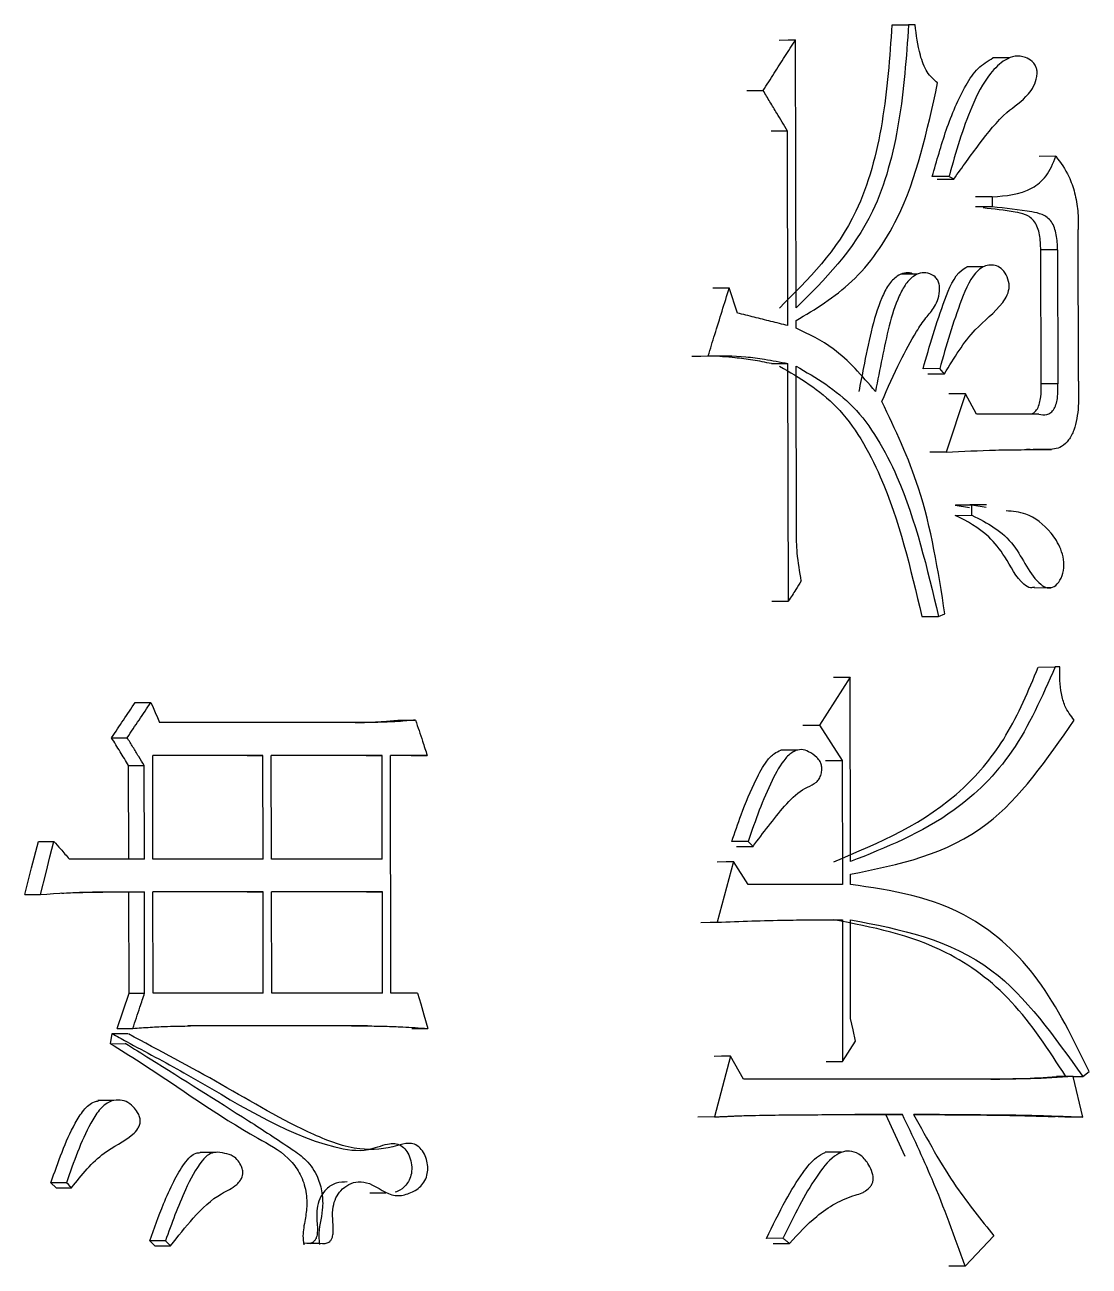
# Model space of a CAD drawing. Header units: millimetres. Extents: x 2462 to 4142, y 835 to 2023.
# Drawn here: x 3111.32 to 3115.87, y 1162.54 to 1167.85 of the extents above; entities that cross this region are included whole.
import ezdxf

# ---------------------------------------------------------------- set-up
doc = ezdxf.new("R2010")
doc.units = ezdxf.units.MM

msp = doc.modelspace()

# ---------------------------------------------------------------- linework, layer by layer
at = {"color": 7, "linetype": 'Continuous', "lineweight": 25}
for p, q in [((3115.0251, 1167.8489), (3115.0959, 1167.8492)), ((3115.1234, 1167.8492), (3115.0959, 1167.8492)), ((3114.6142, 1166.6377), (3114.6123, 1167.7844)), ((3115.5287, 1167.7081), (3115.4569, 1167.7079)), ((3114.4033, 1167.5678), (3114.4737, 1167.568)), ((3114.5783, 1167.3949), (3114.5081, 1167.3947)), ((3114.5797, 1166.562), (3114.5783, 1167.3949)), ((3115.7259, 1167.2866), (3115.6543, 1167.2864)), ((3115.2686, 1167.2002), (3115.1972, 1167.1999)), ((3115.2177, 1167.1891), (3115.2892, 1167.1894)), ((3115.4536, 1167.1136), (3115.3824, 1167.1133)), ((3115.4536, 1167.1136), (3115.4537, 1167.0703)), ((3115.4537, 1167.0703), (3115.3824, 1167.07)), ((3115.8226, 1166.3238), (3115.8215, 1166.9729)), ((3115.7334, 1166.8863), (3115.6614, 1166.8861)), ((3115.6623, 1166.3128), (3115.6614, 1166.8861)), ((3115.7334, 1166.8863), (3115.7343, 1166.313)), ((3115.1346, 1166.7826), (3115.0633, 1166.7824)), ((3115.4167, 1166.8138), (3115.345, 1166.8135)), ((3114.3639, 1166.6161), (3114.3288, 1166.7243)), ((3114.6144, 1166.5512), (3114.6143, 1166.5836)), ((3114.5098, 1166.3995), (3114.5799, 1166.3998)), ((3114.5817, 1165.3829), (3114.5799, 1166.3998)), ((3114.6159, 1165.6858), (3114.6147, 1166.3889)), ((3115.2289, 1166.378), (3115.1579, 1166.3778)), ((3115.7343, 1166.313), (3115.6623, 1166.3128)), ((3115.3388, 1166.2698), (3115.2569, 1166.0211)), ((3115.3868, 1166.1833), (3115.3388, 1166.2698)), ((3115.6529, 1166.1832), (3115.3868, 1166.1833)), ((3115.2569, 1166.0211), (3115.186, 1166.0208)), ((3115.6153, 1166.0315), (3115.6008, 1166.0315)), ((3115.6872, 1166.0318), (3115.629, 1166.0316)), ((3115.6874, 1166.0318), (3115.7076, 1166.0319)), ((3115.2954, 1165.7936), (3115.3561, 1165.7835)), ((3115.3669, 1165.7939), (3115.2958, 1165.7936)), ((3115.4291, 1165.7954), (3115.3575, 1165.7952)), ((3115.4276, 1165.7837), (3115.3669, 1165.7939)), ((3115.367, 1165.7505), (3115.3669, 1165.7939)), ((3115.2959, 1165.7502), (3115.367, 1165.7505)), ((3115.6351, 1165.4409), (3115.689, 1165.4411)), ((3115.6903, 1165.4411), (3115.7071, 1165.4411)), ((3114.5115, 1165.3827), (3114.5817, 1165.3829)), ((3115.2238, 1165.3179), (3115.2512, 1165.3287)), ((3115.6512, 1165.1012), (3115.7228, 1165.1015)), ((3115.7432, 1165.1015), (3115.7228, 1165.1015)), ((3114.8455, 1165.0584), (3114.7144, 1164.8529)), ((3114.8468, 1164.2687), (3114.8455, 1165.0584)), ((3112.7863, 1164.8638), (3111.8914, 1164.8638)), ((3114.7144, 1164.8529), (3114.8115, 1164.7014)), ((3111.6864, 1164.7986), (3111.7532, 1164.7989)), ((3114.6204, 1164.746), (3114.5497, 1164.7457)), ((3112.3335, 1164.7232), (3111.8625, 1164.7232)), ((3111.8633, 1164.2797), (3111.8625, 1164.7232)), ((3112.0094, 1164.7229), (3111.8625, 1164.7229)), ((3112.2659, 1164.7229), (3112.3335, 1164.7232)), ((3112.3342, 1164.2797), (3112.3335, 1164.7232)), ((3112.8438, 1164.7232), (3112.3695, 1164.7232)), ((3112.3703, 1164.2797), (3112.3695, 1164.7232)), ((3112.7757, 1164.7229), (3112.8438, 1164.7232)), ((3112.8446, 1164.2797), (3112.8438, 1164.7232)), ((3113.0368, 1164.7232), (3112.8796, 1164.7232)), ((3112.8813, 1163.7064), (3112.8796, 1164.7232)), ((3112.9684, 1164.7229), (3113.0368, 1164.7232)), ((3114.8115, 1164.7014), (3114.8124, 1164.1714)), ((3111.76, 1164.2794), (3111.7593, 1164.6797)), ((3111.8269, 1164.2797), (3111.8262, 1164.6799)), ((3114.4095, 1164.3553), (3114.3392, 1164.3551)), ((3114.3601, 1164.3335), (3114.4304, 1164.3338)), ((3111.8269, 1164.2797), (3111.5059, 1164.2796)), ((3112.3342, 1164.2797), (3111.8633, 1164.2797)), ((3112.8446, 1164.2797), (3112.3703, 1164.2797)), ((3114.3469, 1164.2688), (3114.2776, 1164.0092)), ((3114.4098, 1164.1714), (3114.3469, 1164.2688)), ((3114.847, 1164.1714), (3114.8469, 1164.2146)), ((3114.8124, 1164.1714), (3114.4098, 1164.1714)), ((3111.7602, 1164.1388), (3111.8271, 1164.139)), ((3111.761, 1163.7061), (3111.7602, 1164.1388)), ((3111.8279, 1163.7064), (3111.8271, 1164.139)), ((3112.3344, 1164.1391), (3111.8635, 1164.139)), ((3111.8642, 1163.7064), (3111.8635, 1164.139)), ((3112.2669, 1164.1388), (3111.8635, 1164.1388)), ((3112.2669, 1164.1388), (3112.3344, 1164.1391)), ((3112.3352, 1163.7064), (3112.3344, 1164.1391)), ((3112.8448, 1164.1391), (3112.3705, 1164.1391)), ((3112.3713, 1163.7064), (3112.3705, 1164.1391)), ((3112.7767, 1164.1388), (3112.8448, 1164.1391)), ((3112.8455, 1163.7064), (3112.8448, 1164.1391)), ((3114.7422, 1164.0197), (3114.7633, 1164.0198)), ((3114.8127, 1164.0199), (3114.8137, 1163.4142)), ((3114.848, 1163.598), (3114.8472, 1164.0199)), ((3111.761, 1163.7061), (3111.8279, 1163.7064)), ((3112.3352, 1163.7064), (3111.8642, 1163.7064)), ((3112.8455, 1163.7064), (3112.3713, 1163.7064)), ((3112.9957, 1163.7064), (3112.8813, 1163.7064)), ((3111.6813, 1163.4898), (3111.6885, 1163.533)), ((3111.6885, 1163.533), (3111.7553, 1163.5333)), ((3112.7132, 1163.5655), (3112.012, 1163.5655)), ((3112.7813, 1163.5657), (3112.0243, 1163.5657)), ((3112.7132, 1163.5655), (3112.7813, 1163.5657)), ((3112.9704, 1163.5547), (3113.0387, 1163.5549)), ((3111.6813, 1163.4897), (3111.7481, 1163.49)), ((3114.8137, 1163.4142), (3114.8688, 1163.5007)), ((3114.3344, 1163.4359), (3114.265, 1163.1762)), ((3114.3903, 1163.3385), (3114.3344, 1163.4359)), ((3114.7433, 1163.4139), (3114.8137, 1163.4142)), ((3115.8412, 1163.3491), (3115.8683, 1163.3707)), ((3115.4668, 1163.3383), (3114.3903, 1163.3385)), ((3115.8005, 1163.3491), (3115.7288, 1163.3488)), ((3115.8415, 1163.176), (3115.8005, 1163.3491)), ((3115.8005, 1163.3489), (3115.8412, 1163.3491)), ((3111.6949, 1163.2465), (3111.6282, 1163.2462)), ((3114.265, 1163.1762), (3114.1949, 1163.176)), ((3114.9982, 1163.1867), (3114.8658, 1163.1864)), ((3115.0805, 1163.0068), (3114.9982, 1163.1867)), ((3115.0694, 1163.187), (3114.9986, 1163.1867)), ((3115.8415, 1163.176), (3115.7698, 1163.1758)), ((3112.1336, 1163.0248), (3112.0659, 1163.0245)), ((3114.8093, 1163.0252), (3114.7384, 1163.0249)), ((3111.4936, 1162.895), (3111.4271, 1162.8948)), ((3111.4491, 1162.8732), (3111.4272, 1162.8948)), ((3111.4491, 1162.8732), (3111.5156, 1162.8734)), ((3112.791, 1162.8509), (3112.8597, 1162.8511)), ((3111.9169, 1162.6462), (3111.8499, 1162.646)), ((3111.8717, 1162.6244), (3111.8499, 1162.646)), ((3112.5751, 1162.6355), (3112.5072, 1162.6352)), ((3112.5356, 1162.6352), (3112.6035, 1162.6355)), ((3114.5585, 1162.657), (3114.488, 1162.6567)), ((3114.5159, 1162.6351), (3114.5864, 1162.6353)), ((3115.3383, 1162.538), (3115.4611, 1162.6676)), ((3115.3383, 1162.538), (3115.2673, 1162.5378))]:
    msp.add_line(p, q, dxfattribs=at)
at = {"color": 7, "linetype": 'Continuous', "lineweight": 25, "flags": 128}
for points in [[(3114.5421, 1167.7841), (3114.5813, 1167.7843), (3114.6123, 1167.7844)], [(3115.2892, 1167.1893), (3115.2789, 1167.1947), (3115.2686, 1167.2001)], [(3114.259, 1166.7241), (3114.2979, 1166.7242), (3114.3288, 1166.7243)], [(3114.1688, 1166.432), (3114.2077, 1166.4321), (3114.2385, 1166.4322)], [(3115.1785, 1166.3561), (3115.2042, 1166.3562), (3115.2269, 1166.3563), (3115.2495, 1166.3564)], [(3115.2495, 1166.3564), (3115.2444, 1166.3618), (3115.2366, 1166.3699), (3115.2289, 1166.378)], [(3115.3388, 1166.2698), (3115.2987, 1166.2697), (3115.2677, 1166.2696)], [(3115.1529, 1165.3177), (3115.1815, 1165.3178), (3115.2027, 1165.3179), (3115.2238, 1165.3179)], [(3114.775, 1165.0581), (3114.8143, 1165.0583), (3114.8455, 1165.0584)], [(3111.7879, 1164.9501), (3111.8254, 1164.9502), (3111.8549, 1164.9503)], [(3111.8549, 1164.9503), (3111.864, 1164.9287), (3111.8731, 1164.9071), (3111.8822, 1164.8854), (3111.8914, 1164.8638)], [(3112.9181, 1164.8744), (3112.9564, 1164.8745), (3112.9865, 1164.8746)], [(3114.644, 1164.8526), (3114.6833, 1164.8528), (3114.7144, 1164.8529)], [(3114.7411, 1164.7012), (3114.7804, 1164.7013), (3114.8115, 1164.7014)], [(3111.7593, 1164.6797), (3111.7968, 1164.6798), (3111.8262, 1164.6799)], [(3111.3154, 1164.1279), (3111.3445, 1164.2415), (3111.3735, 1164.3551)], [(3111.3735, 1164.3551), (3111.4107, 1164.3553), (3111.4399, 1164.3554)], [(3111.3817, 1164.1282), (3111.406, 1164.2227), (3111.4229, 1164.2891), (3111.4399, 1164.3554)], [(3114.4304, 1164.3337), (3114.4199, 1164.3445), (3114.4095, 1164.3553)], [(3114.277, 1164.2685), (3114.316, 1164.2687), (3114.3469, 1164.2688)], [(3111.3154, 1164.1279), (3111.3525, 1164.1281), (3111.3817, 1164.1282)], [(3114.2078, 1164.0089), (3114.2467, 1164.0091), (3114.2776, 1164.0092)], [(3111.7103, 1163.5547), (3111.7356, 1163.6304), (3111.761, 1163.7061)], [(3112.9957, 1163.7064), (3113.0089, 1163.6598), (3113.0222, 1163.6131), (3113.0387, 1163.5549)], [(3114.8688, 1163.5007), (3114.8584, 1163.5494), (3114.848, 1163.598)], [(3111.7103, 1163.5547), (3111.7478, 1163.5548), (3111.7772, 1163.5549)], [(3114.3344, 1163.4359), (3114.2951, 1163.4357), (3114.2645, 1163.4356)], [(3111.5156, 1162.8734), (3111.51, 1162.8789), (3111.5018, 1162.887), (3111.4936, 1162.895)], [(3111.8717, 1162.6244), (3111.8962, 1162.6245), (3111.9175, 1162.6246), (3111.9388, 1162.6246)], [(3111.9388, 1162.6246), (3111.9333, 1162.63), (3111.9251, 1162.6381), (3111.9169, 1162.6463)]]:
    msp.add_lwpolyline(points, dxfattribs=at)
at = {"color": 7, "linetype": 'Continuous', "lineweight": 25}
for points, knots in [([(3115.0247, 1167.8489), (3115.0149, 1167.71), (3114.9954, 1167.4338), (3114.8715, 1166.9637), (3114.6667, 1166.7598), (3114.5437, 1166.6375)], [0, 0, 0, 0, 0.288455, 0.572982, 1, 1, 1, 1]), ([(3115.0959, 1167.8492), (3115.086, 1167.7102), (3115.0665, 1167.4341), (3114.9424, 1166.9638), (3114.7373, 1166.76), (3114.6142, 1166.6377)], [0, 0, 0, 0, 0.2883555, 0.5728321, 1, 1, 1, 1]), ([(3115.22, 1167.6004), (3115.2039, 1167.6146), (3115.171, 1167.6435), (3115.1385, 1167.7348), (3115.1292, 1167.8056), (3115.1234, 1167.8492)], [0, 0, 0, 0, 0.268422, 0.549119, 1, 1, 1, 1]), ([(3114.4737, 1167.568), (3114.4895, 1167.5927), (3114.5206, 1167.6412), (3114.5668, 1167.7133), (3114.5971, 1167.7607), (3114.6123, 1167.7844)], [0, 0, 0, 0, 0.342688, 0.671344, 1, 1, 1, 1]), ([(3115.1972, 1167.1999), (3115.2161, 1167.2669), (3115.2547, 1167.4043), (3115.3199, 1167.5618), (3115.3904, 1167.6679), (3115.4346, 1167.6944), (3115.4566, 1167.7076)], [0, 0, 0, 0, 0.333821, 0.685285, 0.843209, 1, 1, 1, 1]), ([(3115.2892, 1167.1894), (3115.3253, 1167.2395), (3115.3975, 1167.3398), (3115.5004, 1167.471), (3115.5906, 1167.5273), (3115.6324, 1167.5846), (3115.6439, 1167.619), (3115.6461, 1167.6461), (3115.6437, 1167.6632), (3115.6365, 1167.6794), (3115.6206, 1167.6971), (3115.5915, 1167.7127), (3115.5513, 1167.7186), (3115.4985, 1167.6963), (3115.4289, 1167.63), (3115.3435, 1167.4618), (3115.2974, 1167.3038), (3115.2692, 1167.2022), (3115.2686, 1167.2002)], [0, 0, 0, 0, 0.1400004, 0.2802678, 0.380159, 0.4099229, 0.4398073, 0.4520324, 0.4624692, 0.472928, 0.4886221, 0.5175156, 0.5586209, 0.5986674, 0.6684248, 0.7874834, 0.995825, 1, 1, 1, 1]), ([(3114.5783, 1167.3949), (3114.5629, 1167.4204), (3114.5378, 1167.4619), (3114.503, 1167.5196), (3114.4834, 1167.5519), (3114.4737, 1167.568)], [0, 0, 0, 0, 0.440546, 0.720273, 1, 1, 1, 1]), ([(3114.6143, 1166.5836), (3114.6966, 1166.6329), (3114.8634, 1166.7326), (3115.1045, 1167.0684), (3115.1758, 1167.397), (3115.22, 1167.6004)], [0, 0, 0, 0, 0.270771, 0.548729, 1, 1, 1, 1]), ([(3115.4536, 1167.1136), (3115.512, 1167.1175), (3115.5938, 1167.123), (3115.6893, 1167.197), (3115.7135, 1167.2563), (3115.7259, 1167.2866)], [0, 0, 0, 0, 0.550462, 0.77054, 1, 1, 1, 1]), ([(3115.7259, 1167.2866), (3115.746, 1167.2594), (3115.7794, 1167.2142), (3115.8079, 1167.1307), (3115.8215, 1167.053), (3115.8215, 1166.9996), (3115.8215, 1166.9729)], [0, 0, 0, 0, 0.330967, 0.551079, 0.77486, 1, 1, 1, 1]), ([(3115.6614, 1166.8861), (3115.6606, 1166.9078), (3115.659, 1166.9507), (3115.6381, 1167.0119), (3115.5958, 1167.0401), (3115.5213, 1167.0542), (3115.4609, 1167.0608), (3115.4152, 1167.0658)], [0, 0, 0, 0, 0.143851, 0.283395, 0.424958, 0.565398, 1, 1, 1, 1]), ([(3115.7334, 1166.8863), (3115.7326, 1166.9081), (3115.731, 1166.9509), (3115.71, 1167.0122), (3115.6677, 1167.0404), (3115.5822, 1167.0564), (3115.5105, 1167.0642), (3115.4537, 1167.0703)], [0, 0, 0, 0, 0.13003, 0.256202, 0.38429, 0.511395, 1, 1, 1, 1]), ([(3115.2495, 1166.3564), (3115.2905, 1166.424), (3115.363, 1166.5438), (3115.4721, 1166.6218), (3115.5191, 1166.6907), (3115.5297, 1166.7318), (3115.5189, 1166.7725), (3115.4989, 1166.8027), (3115.4728, 1166.8199), (3115.4454, 1166.8228), (3115.4184, 1166.8166), (3115.3667, 1166.7822), (3115.2994, 1166.6244), (3115.257, 1166.4764), (3115.2289, 1166.378)], [0, 0, 0, 0, 0.207965, 0.368358, 0.401514, 0.432917, 0.464664, 0.497814, 0.528601, 0.558738, 0.58913, 0.619745, 0.747266, 1, 1, 1, 1]), ([(3115.1145, 1166.7826), (3115.112, 1166.7838), (3115.1004, 1166.7898), (3115.0765, 1166.7888), (3115.0421, 1166.7734), (3115.0075, 1166.7373), (3114.9475, 1166.6118), (3114.9168, 1166.4504), (3114.8896, 1166.3143), (3114.8829, 1166.2804)], [0, 0, 0, 0, 0.017072, 0.080407, 0.150099, 0.250153, 0.352308, 0.838634, 1, 1, 1, 1]), ([(3114.9815, 1166.2374), (3115.0067, 1166.2955), (3115.0519, 1166.3997), (3115.1168, 1166.5177), (3115.167, 1166.5949), (3115.2042, 1166.6336), (3115.2239, 1166.678), (3115.2298, 1166.7122), (3115.2276, 1166.7393), (3115.2208, 1166.7575), (3115.2069, 1166.7738), (3115.184, 1166.7867), (3115.1535, 1166.7909), (3115.1173, 1166.7765), (3115.0826, 1166.7426), (3115.024, 1166.6304), (3114.9919, 1166.4666), (3114.9635, 1166.328), (3114.9539, 1166.2807)], [0, 0, 0, 0, 0.150807, 0.27095, 0.330996, 0.38361, 0.414403, 0.445341, 0.45949, 0.473772, 0.489764, 0.515212, 0.550088, 0.5845, 0.63153, 0.679772, 0.890804, 1, 1, 1, 1]), ([(3115.1576, 1166.3778), (3115.1858, 1166.4754), (3115.2283, 1166.6222), (3115.2946, 1166.784), (3115.3383, 1166.8094), (3115.3466, 1166.8143)], [0, 0, 0, 0, 0.616242, 0.927085, 1, 1, 1, 1]), ([(3114.2385, 1166.4322), (3114.248, 1166.4628), (3114.2678, 1166.5268), (3114.2979, 1166.6241), (3114.3185, 1166.6909), (3114.3288, 1166.7243)], [0, 0, 0, 0, 0.313874, 0.656937, 1, 1, 1, 1]), ([(3114.5797, 1166.562), (3114.5554, 1166.5681), (3114.5074, 1166.5802), (3114.4355, 1166.5982), (3114.3877, 1166.6101), (3114.3639, 1166.6161)], [0, 0, 0, 0, 0.337402, 0.668701, 1, 1, 1, 1]), ([(3114.9538, 1166.2807), (3114.8963, 1166.3474), (3114.7942, 1166.4659), (3114.669, 1166.5253), (3114.6144, 1166.5512)], [0, 0, 0, 0, 0.5638169, 1, 1, 1, 1]), ([(3114.2385, 1166.4322), (3114.2923, 1166.433), (3114.3729, 1166.434), (3114.4866, 1166.4179), (3114.5465, 1166.4063), (3114.5799, 1166.3998)], [0, 0, 0, 0, 0.469365, 0.703745, 1, 1, 1, 1]), ([(3114.2889, 1166.4312), (3114.2927, 1166.431), (3114.313, 1166.4299), (3114.3358, 1166.4277), (3114.3543, 1166.4259)], [0, 0, 0, 0, 0.185192, 1, 1, 1, 1]), ([(3114.5094, 1166.3995), (3114.4828, 1166.405), (3114.4309, 1166.4156), (3114.3786, 1166.4215), (3114.3532, 1166.4244)], [0, 0, 0, 0, 0.514829, 1, 1, 1, 1]), ([(3114.5441, 1166.3887), (3114.6294, 1166.339), (3114.8031, 1166.2378), (3115.0257, 1165.8565), (3115.104, 1165.5236), (3115.1525, 1165.3177)], [0, 0, 0, 0, 0.269109, 0.548026, 1, 1, 1, 1]), ([(3114.6147, 1166.3889), (3114.7, 1166.3393), (3114.8739, 1166.2381), (3115.0968, 1165.8568), (3115.1753, 1165.5238), (3115.2238, 1165.3179)], [0, 0, 0, 0, 0.269245, 0.548175, 1, 1, 1, 1]), ([(3115.6202, 1166.1842), (3115.6243, 1166.1856), (3115.6345, 1166.1893), (3115.6526, 1166.2121), (3115.6637, 1166.2574), (3115.6628, 1166.2942), (3115.6623, 1166.3128)], [0, 0, 0, 0, 0.116368, 0.29133, 0.641193, 1, 1, 1, 1]), ([(3115.6529, 1166.1832), (3115.6642, 1166.1814), (3115.6816, 1166.1785), (3115.7048, 1166.1884), (3115.7246, 1166.2119), (3115.7356, 1166.2577), (3115.7348, 1166.2944), (3115.7343, 1166.313)], [0, 0, 0, 0, 0.227751, 0.352705, 0.480942, 0.73722, 1, 1, 1, 1]), ([(3115.8226, 1166.3238), (3115.8233, 1166.2883), (3115.8248, 1166.2177), (3115.8112, 1166.1288), (3115.7823, 1166.0713), (3115.7431, 1166.0342), (3115.7091, 1166.0327), (3115.6872, 1166.0318)], [0, 0, 0, 0, 0.261044, 0.518862, 0.648585, 0.774158, 1, 1, 1, 1]), ([(3115.2512, 1165.3287), (3115.2221, 1165.5135), (3115.1706, 1165.8403), (3115.0388, 1166.117), (3114.9815, 1166.2374)], [0, 0, 0, 0, 0.565186, 1, 1, 1, 1]), ([(3115.2569, 1166.0211), (3115.3274, 1166.0245), (3115.4345, 1166.0297), (3115.5778, 1166.0316), (3115.6508, 1166.0317), (3115.6872, 1166.0318)], [0, 0, 0, 0, 0.4898996, 0.7449371, 1, 1, 1, 1]), ([(3115.367, 1165.7505), (3115.4321, 1165.7178), (3115.5501, 1165.6586), (3115.6188, 1165.48), (3115.6885, 1165.4373), (3115.7201, 1165.4422), (3115.7454, 1165.4711), (3115.7609, 1165.5135), (3115.7604, 1165.5621), (3115.7441, 1165.6201), (3115.6934, 1165.6979), (3115.6107, 1165.7614), (3115.5414, 1165.7671), (3115.5131, 1165.7694)], [0, 0, 0, 0, 0.243162, 0.441204, 0.477801, 0.513488, 0.551656, 0.591833, 0.631217, 0.67095, 0.748529, 0.897346, 1, 1, 1, 1]), ([(3115.6345, 1165.4435), (3115.6287, 1165.4419), (3115.613, 1165.4376), (3115.5611, 1165.473), (3115.5161, 1165.5679), (3115.4243, 1165.6846), (3115.3455, 1165.7248), (3115.2955, 1165.7502)], [0, 0, 0, 0, 0.042189, 0.115409, 0.397672, 0.617841, 1, 1, 1, 1]), ([(3114.637, 1165.4695), (3114.6301, 1165.5092), (3114.6176, 1165.5804), (3114.6164, 1165.6535), (3114.6159, 1165.6858)], [0, 0, 0, 0, 0.558835, 1, 1, 1, 1]), ([(3114.637, 1165.4695), (3114.6291, 1165.4571), (3114.616, 1165.4365), (3114.5975, 1165.4077), (3114.5869, 1165.3912), (3114.5817, 1165.3829)], [0, 0, 0, 0, 0.4283602, 0.7141801, 1, 1, 1, 1]), ([(3114.776, 1164.2685), (3114.9702, 1164.349), (3115.2432, 1164.4622), (3115.5245, 1164.7997), (3115.6084, 1164.9999), (3115.6508, 1165.1013)], [0, 0, 0, 0, 0.549349, 0.771863, 1, 1, 1, 1]), ([(3115.7228, 1165.1015), (3115.6667, 1164.9745), (3115.5561, 1164.7242), (3115.2494, 1164.4279), (3114.9987, 1164.3288), (3114.8468, 1164.2687)], [0, 0, 0, 0, 0.288413, 0.568681, 1, 1, 1, 1]), ([(3115.8047, 1164.8743), (3115.7897, 1164.893), (3115.7647, 1164.9243), (3115.7486, 1164.9876), (3115.742, 1165.044), (3115.7428, 1165.0823), (3115.7432, 1165.1015)], [0, 0, 0, 0, 0.328875, 0.550213, 0.774687, 1, 1, 1, 1]), ([(3111.6864, 1164.7986), (3111.7033, 1164.8239), (3111.7372, 1164.8744), (3111.771, 1164.9248), (3111.7879, 1164.9501)], [0, 0, 0, 0, 0.5, 1, 1, 1, 1]), ([(3111.7532, 1164.7989), (3111.7702, 1164.8241), (3111.7956, 1164.862), (3111.8295, 1164.9125), (3111.8464, 1164.9377), (3111.8549, 1164.9503)], [0, 0, 0, 0, 0.5, 0.75, 1, 1, 1, 1]), ([(3112.7283, 1164.8638), (3112.7496, 1164.8642), (3112.7919, 1164.865), (3112.8552, 1164.8684), (3112.8972, 1164.8724), (3112.9181, 1164.8744)], [0, 0, 0, 0, 0.33543, 0.667608, 1, 1, 1, 1]), ([(3112.9865, 1164.8746), (3112.9622, 1164.8723), (3112.9168, 1164.868), (3112.85, 1164.865), (3112.8075, 1164.8642), (3112.7863, 1164.8638)], [0, 0, 0, 0, 0.365045, 0.682453, 1, 1, 1, 1]), ([(3112.9865, 1164.8746), (3112.9916, 1164.8594), (3113.0017, 1164.8291), (3113.0184, 1164.7786), (3113.0301, 1164.7433), (3113.0368, 1164.7232)], [0, 0, 0, 0, 0.30079, 0.601581, 1, 1, 1, 1]), ([(3114.8469, 1164.2146), (3115.0534, 1164.2564), (3115.4266, 1164.3317), (3115.688, 1164.7068), (3115.8047, 1164.8743)], [0, 0, 0, 0, 0.55346, 1, 1, 1, 1]), ([(3111.7593, 1164.6797), (3111.7472, 1164.6995), (3111.7229, 1164.7391), (3111.6985, 1164.7788), (3111.6864, 1164.7986)], [0, 0, 0, 0, 0.499999, 1, 1, 1, 1]), ([(3111.8262, 1164.6799), (3111.8183, 1164.6928), (3111.8022, 1164.719), (3111.7779, 1164.7587), (3111.7614, 1164.7855), (3111.7532, 1164.7989)], [0, 0, 0, 0, 0.324476, 0.662238, 1, 1, 1, 1]), ([(3114.4304, 1164.3338), (3114.4358, 1164.3412), (3114.4629, 1164.3781), (3114.5351, 1164.4711), (3114.6164, 1164.5724), (3114.6949, 1164.6008), (3114.7143, 1164.6225), (3114.7225, 1164.6422), (3114.7256, 1164.6629), (3114.7236, 1164.682), (3114.7164, 1164.6999), (3114.6982, 1164.7217), (3114.6708, 1164.7388), (3114.6374, 1164.7512), (3114.6022, 1164.7417), (3114.5552, 1164.7008), (3114.5076, 1164.6098), (3114.4558, 1164.4895), (3114.425, 1164.4002), (3114.4095, 1164.3553)], [0, 0, 0, 0, 0.025946, 0.129765, 0.338784, 0.385932, 0.404152, 0.422427, 0.440777, 0.454643, 0.46854, 0.48998, 0.535409, 0.570955, 0.606999, 0.655233, 0.757859, 0.878392, 1, 1, 1, 1]), ([(3114.3392, 1164.3551), (3114.3524, 1164.3934), (3114.3836, 1164.4843), (3114.4327, 1164.6006), (3114.48, 1164.6901), (3114.5179, 1164.7319), (3114.54, 1164.7413), (3114.5495, 1164.7454)], [0, 0, 0, 0, 0.253725, 0.603073, 0.807077, 0.917147, 1, 1, 1, 1]), ([(3111.4399, 1164.3554), (3111.4494, 1164.3445), (3111.4651, 1164.3265), (3111.4871, 1164.3012), (3111.4996, 1164.2868), (3111.5059, 1164.2796)], [0, 0, 0, 0, 0.4303512, 0.7151758, 1, 1, 1, 1]), ([(3115.8683, 1163.3707), (3115.8009, 1163.5088), (3115.6682, 1163.7807), (3115.3156, 1164.1012), (3115.0237, 1164.1449), (3114.847, 1164.1714)], [0, 0, 0, 0, 0.289357, 0.569882, 1, 1, 1, 1]), ([(3111.3817, 1164.1282), (3111.456, 1164.1329), (3111.5676, 1164.14), (3111.716, 1164.14), (3111.7901, 1164.1394), (3111.8271, 1164.139)], [0, 0, 0, 0, 0.499643, 0.749805, 1, 1, 1, 1]), ([(3111.4727, 1164.1345), (3111.4726, 1164.1342), (3111.4724, 1164.1339), (3111.51, 1164.1354), (3111.5977, 1164.1384), (3111.6689, 1164.1389), (3111.7193, 1164.139), (3111.728, 1164.139), (3111.7336, 1164.1391)], [0, 0, 0, 0, 0.075068, 0.109107, 0.519805, 0.708473, 0.812965, 1, 1, 1, 1]), ([(3114.2776, 1164.0092), (3114.3756, 1164.0131), (3114.5141, 1164.0186), (3114.6922, 1164.0195), (3114.7725, 1164.0198), (3114.8127, 1164.0199)], [0, 0, 0, 0, 0.547988, 0.773992, 1, 1, 1, 1]), ([(3115.7691, 1163.3488), (3115.6954, 1163.4622), (3115.55, 1163.6863), (3115.2088, 1163.9369), (3114.9397, 1163.9884), (3114.7764, 1164.0197)], [0, 0, 0, 0, 0.287054, 0.56721, 1, 1, 1, 1]), ([(3114.8472, 1164.0199), (3115.0603, 1163.9788), (3115.4459, 1163.9044), (3115.719, 1163.5207), (3115.8412, 1163.3491)], [0, 0, 0, 0, 0.552698, 1, 1, 1, 1]), ([(3111.7772, 1163.5549), (3111.7822, 1163.5701), (3111.7924, 1163.6005), (3111.8093, 1163.6509), (3111.8211, 1163.6862), (3111.8279, 1163.7064)], [0, 0, 0, 0, 0.300788, 0.601575, 1, 1, 1, 1]), ([(3111.6885, 1163.533), (3111.709, 1163.5217), (3111.8115, 1163.4648), (3112.1295, 1163.2993), (3112.4585, 1163.0758), (3112.7666, 1163.023), (3112.8494, 1163.0585), (3112.8966, 1163.0649), (3112.924, 1163.056), (3112.9462, 1163.0358), (3112.9626, 1163.0066), (3112.9713, 1162.9717), (3112.9706, 1162.9359), (3112.9608, 1162.9055), (3112.941, 1162.8784), (3112.92, 1162.8599), (3112.9032, 1162.8558), (3112.8994, 1162.8548)], [0, 0, 0, 0, 0.043743, 0.218678, 0.674874, 0.770685, 0.827126, 0.847708, 0.865227, 0.88276, 0.900201, 0.918353, 0.935984, 0.951559, 0.965799, 0.992116, 1, 1, 1, 1]), ([(3112.5891, 1162.6344), (3112.5943, 1162.6344), (3112.6049, 1162.6345), (3112.6184, 1162.6414), (3112.6276, 1162.6528), (3112.6333, 1162.6682), (3112.6361, 1162.6979), (3112.6316, 1162.7397), (3112.6316, 1162.7889), (3112.645, 1162.8312), (3112.6682, 1162.8655), (3112.7015, 1162.89), (3112.744, 1162.9026), (3112.8127, 1162.8892), (3112.8776, 1162.831), (3112.954, 1162.8447), (3112.9963, 1162.8659), (3113.0239, 1162.896), (3113.0366, 1162.925), (3113.0402, 1162.9568), (3113.0366, 1162.9882), (3113.0255, 1163.0189), (3113.0069, 1163.0449), (3112.9825, 1163.0611), (3112.9489, 1163.0655), (3112.8727, 1163.0404), (3112.7342, 1163.0268), (3112.4781, 1163.1246), (3112.1574, 1163.319), (3111.8912, 1163.4607), (3111.7582, 1163.5316)], [0, 0, 0, 0, 0.007652, 0.015681, 0.02075, 0.025816, 0.034148, 0.052936, 0.071785, 0.086911, 0.102014, 0.121926, 0.142159, 0.165849, 0.223522, 0.250537, 0.277587, 0.290073, 0.302699, 0.313484, 0.324495, 0.336811, 0.350181, 0.363527, 0.376359, 0.399765, 0.479952, 0.580348, 0.790137, 1, 1, 1, 1]), ([(3111.7772, 1163.5549), (3111.802, 1163.5568), (3111.8516, 1163.5606), (3111.9339, 1163.5644), (3111.9915, 1163.5653), (3112.0242, 1163.5657)], [0, 0, 0, 0, 0.300884, 0.601781, 1, 1, 1, 1]), ([(3112.7813, 1163.5657), (3112.8064, 1163.5654), (3112.8566, 1163.5648), (3112.9424, 1163.5614), (3113.0031, 1163.5573), (3113.0387, 1163.5549)], [0, 0, 0, 0, 0.29168, 0.583373, 1, 1, 1, 1]), ([(3111.6813, 1163.4897), (3111.7238, 1163.4635), (3111.9362, 1163.3321), (3112.182, 1163.1507), (3112.4208, 1163.0272), (3112.4877, 1162.9485), (3112.5166, 1162.8786), (3112.5244, 1162.804), (3112.5146, 1162.7349), (3112.5026, 1162.6784), (3112.5068, 1162.6423), (3112.5083, 1162.6297)], [0, 0, 0, 0, 0.121837, 0.609205, 0.736134, 0.787443, 0.839025, 0.888224, 0.929796, 0.97544, 1, 1, 1, 1]), ([(3111.7451, 1163.4918), (3111.7804, 1163.4697), (3111.9569, 1163.3593), (3112.1957, 1163.2095), (3112.418, 1163.066), (3112.5219, 1162.9942), (3112.5673, 1162.9278), (3112.5894, 1162.8518), (3112.5912, 1162.7635), (3112.5686, 1162.6916), (3112.5748, 1162.6414), (3112.5762, 1162.63)], [0, 0, 0, 0, 0.1010908, 0.5054168, 0.6861437, 0.747623, 0.8099489, 0.856214, 0.9025377, 0.9776718, 1, 1, 1, 1]), ([(3115.4476, 1163.3383), (3115.4605, 1163.3384), (3115.5039, 1163.3385), (3115.5976, 1163.3407), (3115.6781, 1163.3457), (3115.7284, 1163.3488)], [0, 0, 0, 0, 0.137829, 0.461511, 1, 1, 1, 1]), ([(3115.8005, 1163.3491), (3115.7394, 1163.3453), (3115.6534, 1163.34), (3115.542, 1163.3385), (3115.4919, 1163.3384), (3115.4668, 1163.3383)], [0, 0, 0, 0, 0.550657, 0.775317, 1, 1, 1, 1]), ([(3111.4271, 1162.8948), (3111.4578, 1162.9833), (3111.4964, 1163.0943), (3111.5647, 1163.2061), (3111.6008, 1163.2406), (3111.6244, 1163.2439), (3111.6303, 1163.2448)], [0, 0, 0, 0, 0.631827, 0.793273, 0.948374, 1, 1, 1, 1]), ([(3111.5156, 1162.8734), (3111.5593, 1162.9285), (3111.6367, 1163.026), (3111.7475, 1163.0725), (3111.7962, 1163.1203), (3111.8066, 1163.1407), (3111.8102, 1163.1587), (3111.8066, 1163.1779), (3111.7964, 1163.1993), (3111.7778, 1163.2236), (3111.7493, 1163.2445), (3111.7141, 1163.2506), (3111.6729, 1163.2431), (3111.6312, 1163.2071), (3111.563, 1163.0936), (3111.5244, 1162.9831), (3111.4936, 1162.895)], [0, 0, 0, 0, 0.207529, 0.367372, 0.400835, 0.416669, 0.431353, 0.44814, 0.466693, 0.497247, 0.538462, 0.578547, 0.619957, 0.682143, 0.746846, 1, 1, 1, 1]), ([(3114.265, 1163.1762), (3114.2706, 1163.1765), (3114.2818, 1163.1771), (3114.2957, 1163.1778), (3114.3097, 1163.1784), (3114.3237, 1163.1791), (3114.3404, 1163.1798), (3114.3627, 1163.1808), (3114.385, 1163.1816), (3114.4129, 1163.1824), (3114.4743, 1163.1837), (3114.5411, 1163.1849), (3114.6078, 1163.1853), (3114.6744, 1163.1857), (3114.741, 1163.1862), (3114.8075, 1163.1864), (3114.8351, 1163.1865), (3114.8573, 1163.1866), (3114.8739, 1163.1866), (3114.8905, 1163.1867), (3114.9043, 1163.1867), (3114.9181, 1163.1867), (3114.9291, 1163.1867), (3114.943, 1163.1868), (3114.954, 1163.1868), (3114.9678, 1163.1868), (3114.9788, 1163.1868), (3114.9926, 1163.1868), (3115.0023, 1163.1869), (3115.0119, 1163.1869), (3115.0175, 1163.1869), (3115.0244, 1163.1869), (3115.0299, 1163.1869), (3115.0368, 1163.1869), (3115.0423, 1163.1869), (3115.0492, 1163.1869), (3115.0547, 1163.1869), (3115.0619, 1163.1869), (3115.0663, 1163.187), (3115.0694, 1163.187)], [0, 0, 0, 0, 0.020702, 0.041404, 0.051755, 0.072457, 0.093159, 0.113861, 0.155266, 0.175968, 0.217372, 0.382989, 0.424393, 0.465797, 0.631413, 0.672817, 0.714222, 0.734924, 0.755626, 0.776328, 0.79703, 0.807381, 0.828083, 0.838434, 0.859136, 0.869487, 0.890189, 0.90054, 0.921242, 0.926417, 0.936768, 0.941944, 0.952295, 0.95747, 0.967821, 0.972997, 0.983348, 0.988524, 1, 1, 1, 1]), ([(3115.3383, 1162.538), (3115.2929, 1162.6634), (3115.2119, 1162.887), (3115.1128, 1163.0955), (3115.0694, 1163.187)], [0, 0, 0, 0, 0.561153, 1, 1, 1, 1]), ([(3115.1175, 1163.1869), (3115.1787, 1163.1867), (3115.3307, 1163.1862), (3115.5723, 1163.186), (3115.7517, 1163.1793), (3115.8415, 1163.176)], [0, 0, 0, 0, 0.252145, 0.626035, 1, 1, 1, 1]), ([(3115.1175, 1163.1869), (3115.1758, 1163.0805), (3115.2791, 1162.8916), (3115.4058, 1162.7356), (3115.4611, 1162.6676)], [0, 0, 0, 0, 0.563978, 1, 1, 1, 1]), ([(3115.2283, 1163.1861), (3115.2035, 1163.1862), (3115.1668, 1163.1864), (3115.1298, 1163.1865), (3115.1178, 1163.1865)], [0, 0, 0, 0, 0.673597, 1, 1, 1, 1]), ([(3115.2283, 1163.1861), (3115.2869, 1163.1858), (3115.3828, 1163.1853), (3115.522, 1163.1832), (3115.6226, 1163.1808), (3115.6925, 1163.1788), (3115.7177, 1163.1781), (3115.7217, 1163.1779), (3115.7227, 1163.1779), (3115.7224, 1163.1779), (3115.722, 1163.178), (3115.7215, 1163.178), (3115.721, 1163.178), (3115.7198, 1163.178), (3115.715, 1163.1782), (3115.7039, 1163.1786), (3115.6939, 1163.1791), (3115.6874, 1163.1793)], [0, 0, 0, 0, 0.317533, 0.519907, 0.773583, 0.911702, 0.934665, 0.942364, 0.94769, 0.949656, 0.950546, 0.951424, 0.952335, 0.953364, 0.956882, 0.971638, 1, 1, 1, 1]), ([(3115.7694, 1163.1757), (3115.7618, 1163.1761), (3115.7467, 1163.1768), (3115.7295, 1163.1776), (3115.7199, 1163.178), (3115.7178, 1163.1781)], [0, 0, 0, 0, 0.439465, 0.878929, 1, 1, 1, 1]), ([(3111.8499, 1162.646), (3111.8689, 1162.6992), (3111.8998, 1162.7862), (3111.9489, 1162.8972), (3111.988, 1162.9658), (3112.0212, 1163.0059), (3112.0452, 1163.0229), (3112.0598, 1163.0234), (3112.0659, 1163.0235)], [0, 0, 0, 0, 0.358147, 0.585823, 0.784381, 0.880615, 0.950661, 1, 1, 1, 1]), ([(3111.9388, 1162.6246), (3111.9705, 1162.6651), (3112.037, 1162.7498), (3112.1322, 1162.8416), (3112.2088, 1162.8721), (3112.2363, 1162.9023), (3112.245, 1162.9181), (3112.2485, 1162.9324), (3112.2478, 1162.948), (3112.2415, 1162.9681), (3112.2277, 1162.9902), (3112.2036, 1163.0124), (3112.1691, 1163.0208), (3112.1343, 1163.0279), (3112.0998, 1163.0172), (3112.0521, 1162.9663), (3111.9874, 1162.8416), (3111.9437, 1162.7203), (3111.9169, 1162.6462)], [0, 0, 0, 0, 0.145125, 0.304252, 0.383322, 0.406111, 0.420719, 0.431527, 0.442364, 0.458239, 0.484495, 0.512276, 0.553408, 0.599256, 0.628705, 0.66811, 0.797295, 1, 1, 1, 1]), ([(3114.488, 1162.6567), (3114.5149, 1162.7119), (3114.5629, 1162.8105), (3114.6336, 1162.9268), (3114.6903, 1162.9992), (3114.7258, 1163.0178), (3114.7383, 1163.0243)], [0, 0, 0, 0, 0.386953, 0.691845, 0.891318, 1, 1, 1, 1]), ([(3114.5863, 1162.6353), (3114.6241, 1162.676), (3114.709, 1162.7675), (3114.8195, 1162.8299), (3114.8928, 1162.8483), (3114.9147, 1162.861), (3114.9297, 1162.8739), (3114.9401, 1162.8904), (3114.9444, 1162.904), (3114.9449, 1162.9203), (3114.9396, 1162.944), (3114.9232, 1162.9776), (3114.8944, 1163.0138), (3114.8549, 1163.0315), (3114.8151, 1163.0304), (3114.7596, 1162.9994), (3114.6966, 1162.9169), (3114.6268, 1162.7972), (3114.5824, 1162.7061), (3114.5594, 1162.6588), (3114.5585, 1162.657)], [0, 0, 0, 0, 0.148093, 0.332866, 0.364698, 0.380612, 0.406976, 0.418968, 0.429088, 0.439242, 0.454285, 0.483096, 0.528613, 0.572044, 0.609674, 0.651117, 0.755736, 0.873055, 0.995168, 1, 1, 1, 1]), ([(3112.6942, 1162.8982), (3112.6786, 1162.8979), (3112.6473, 1162.8974), (3112.6078, 1162.873), (3112.5799, 1162.8373), (3112.5654, 1162.7966), (3112.5624, 1162.7455), (3112.5684, 1162.7031), (3112.5655, 1162.6689), (3112.56, 1162.653), (3112.5512, 1162.6421), (3112.5379, 1162.6346), (3112.5273, 1162.6343), (3112.5212, 1162.6341)], [0, 0, 0, 0, 0.1516546, 0.3033297, 0.4116147, 0.5204153, 0.6189366, 0.7738977, 0.8270404, 0.8622462, 0.8976433, 0.940748, 1, 1, 1, 1]), ([(3114.5863, 1162.6353), (3114.5839, 1162.6372), (3114.5781, 1162.6417), (3114.5688, 1162.6489), (3114.5619, 1162.6543), (3114.5585, 1162.657)], [0, 0, 0, 0, 0.2565032, 0.6282516, 1, 1, 1, 1])]:
    msp.add_open_spline(points, degree=3, knots=knots, dxfattribs=at)

doc.saveas('drawing.dxf')
